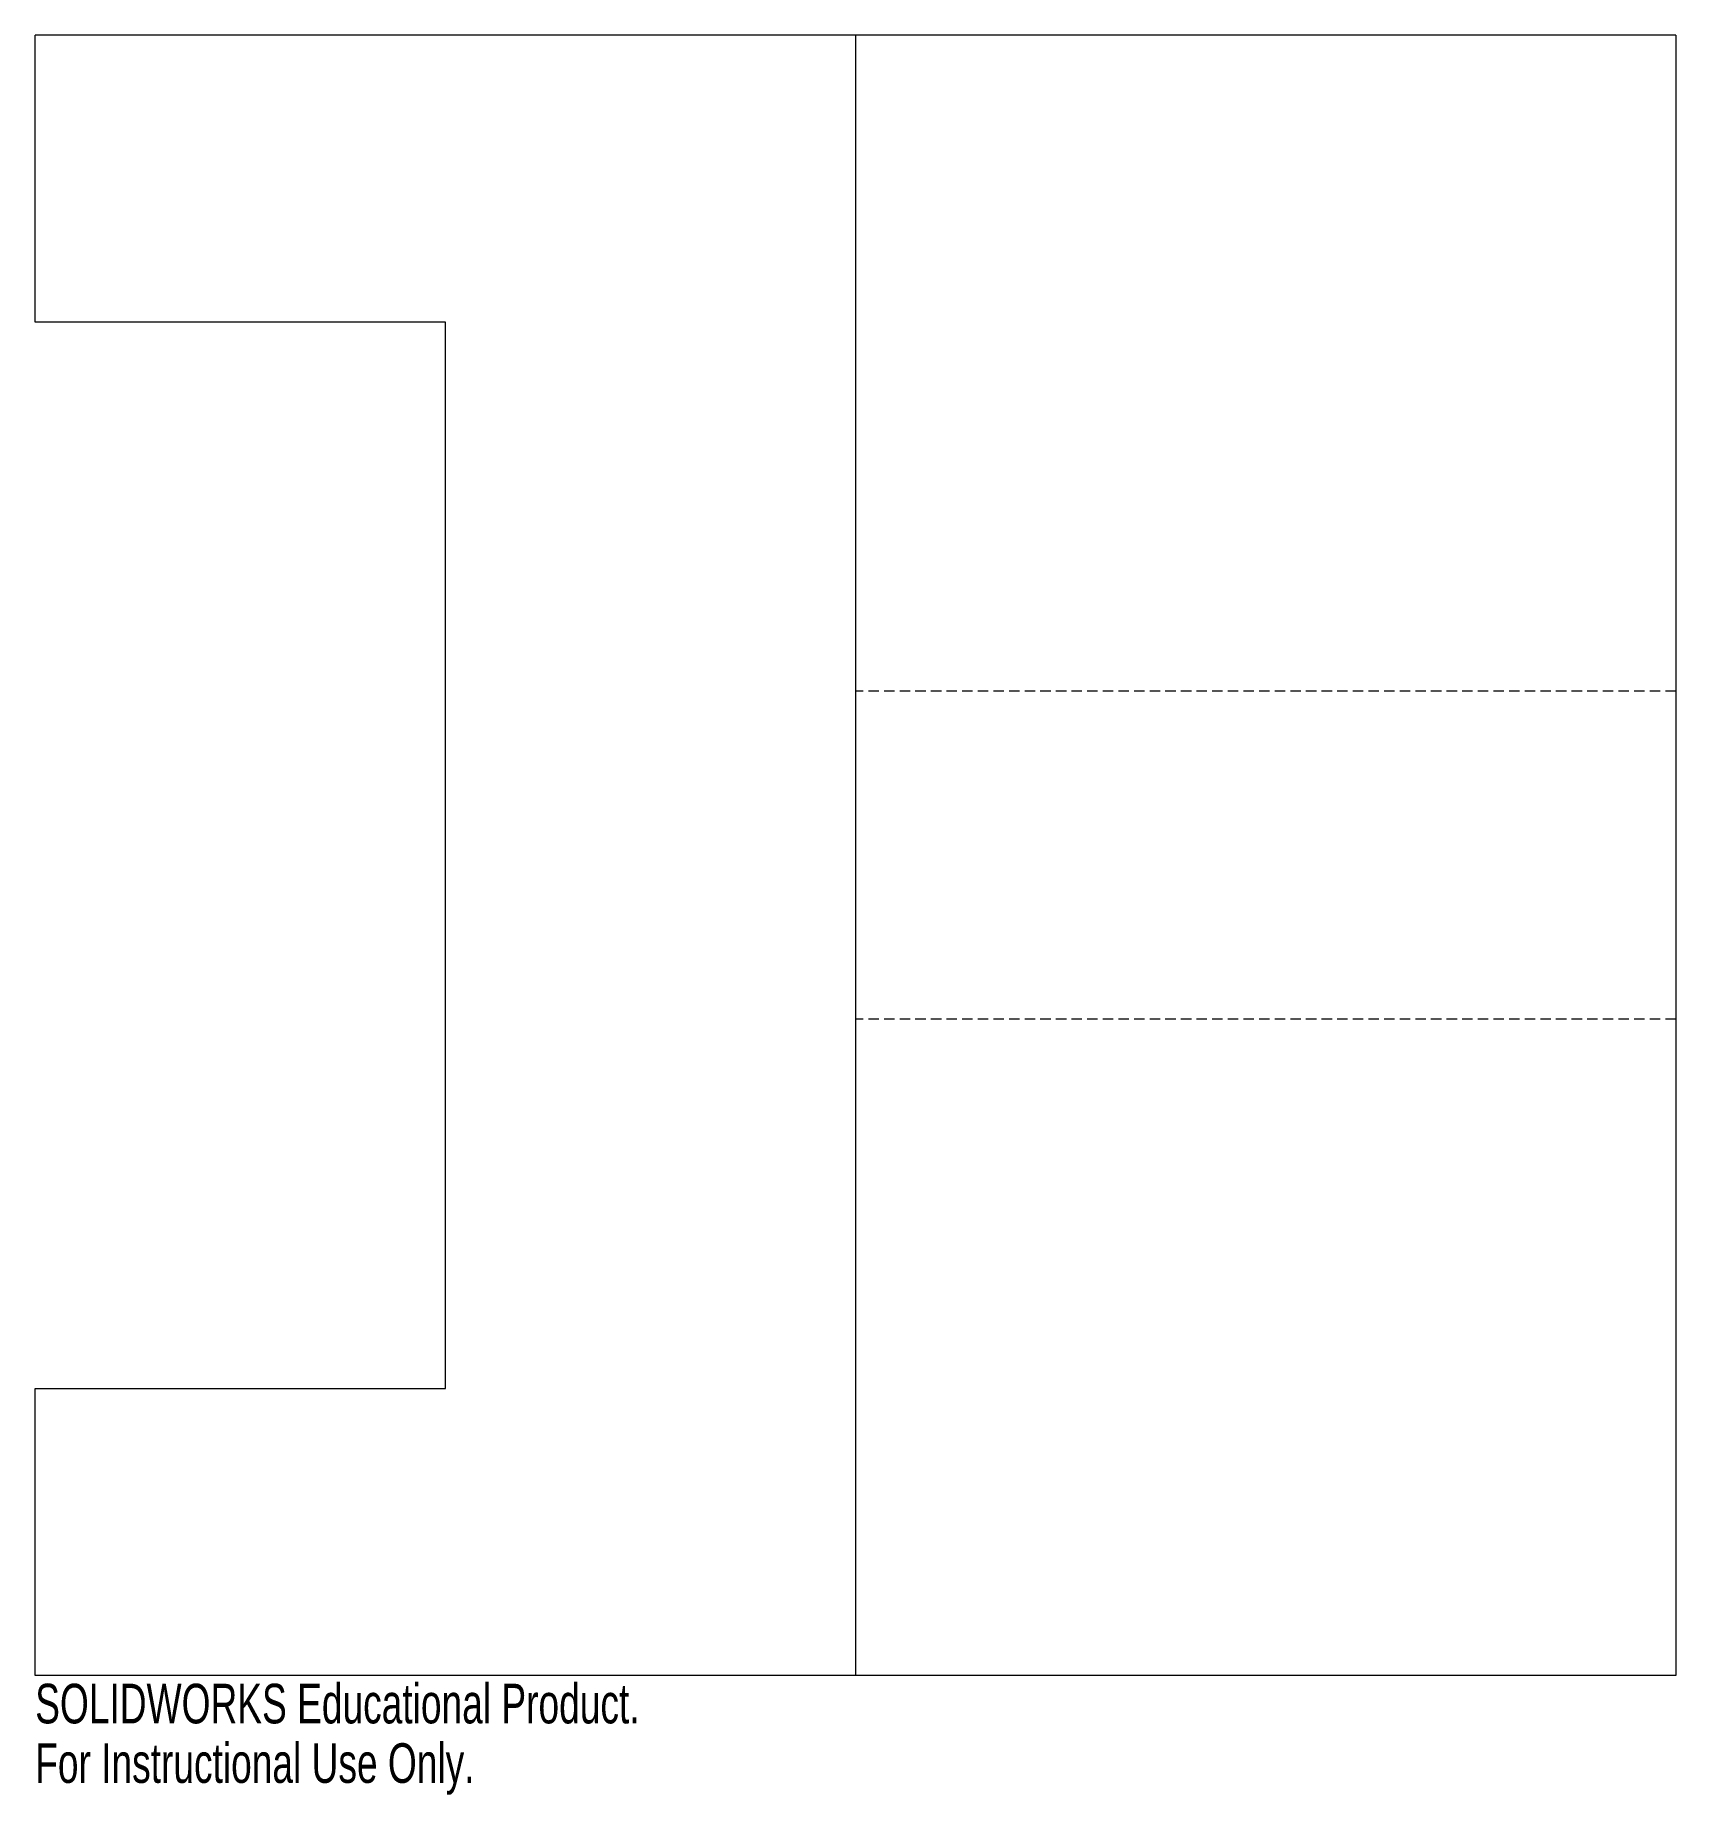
# Paper-space layout '_Bottom' of a CAD drawing. Header units: millimetres. Extents: x 0 to 200, y -215 to 0.
import ezdxf

# ---------------------------------------------------------------- set-up
doc = ezdxf.new("R2010")
doc.units = ezdxf.units.MM
doc.linetypes.add('HIDDEN', pattern=[1.905, 1.27, -0.635])
doc.styles.add('SLDTEXTSTYLE0', font='TXT', dxfattribs={"width": 0.7})

psp = doc.layouts.new('_Bottom')

# ---------------------------------------------------------------- linework, layer by layer
at = {"color": 7, "linetype": 'Continuous', "lineweight": 15}
for p, q in [((200, 0), (0, 0)), ((0, -35), (0, 0)), ((100, 0), (100, -200)), ((200, 0), (200, -200)), ((50, -35), (0, -35)), ((50, -165), (50, -35)), ((0, -200), (0, -165)), ((0, -165), (50, -165)), ((200, -200), (0, -200))]:
    psp.add_line(p, q, dxfattribs=at)
at = {"color": 7, "linetype": 'HIDDEN', "lineweight": 0}
for p, q in [((200, -80), (100, -80)), ((200, -120), (100, -120))]:
    psp.add_line(p, q, dxfattribs=at)

# ---------------------------------------------------------------- texts
at = {"color": 7, "linetype": 'Continuous', "char_height": 4.8336, "attachment_point": 1, "style": 'SLDTEXTSTYLE0'}
for s, insert in [('SOLIDWORKS Educational Product.', (0, -201.02)), ('For Instructional Use Only.', (0, -208.27))]:
    psp.add_mtext(s, dxfattribs=dict(at, insert=insert))

doc.saveas('drawing.dxf')
